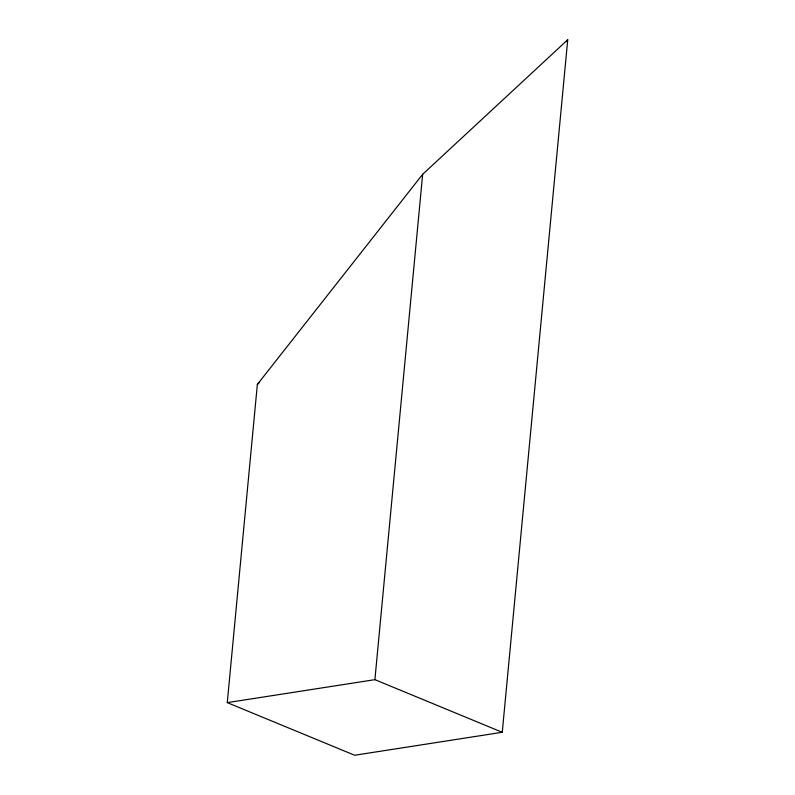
<?xml version="1.0" encoding="UTF-8"?>
<svg xmlns="http://www.w3.org/2000/svg" width="795" height="795" viewBox="0 0 795 795"><rect width="100%" height="100%" fill="white"/><g stroke="black" fill="none" stroke-linecap="round" stroke-linejoin="round"><path stroke-width="1.19" d="M227.271 702.631L257.351 384.442L422.662 174.304L567.729 39.75L502.261 732.284L354.649 755.25L227.271 702.631L374.892 679.665L502.261 732.284M374.892 679.665L422.662 174.304M566.348 41.499L567.729 39.75M257.351 384.442L259.16 382.763"/></g></svg>
